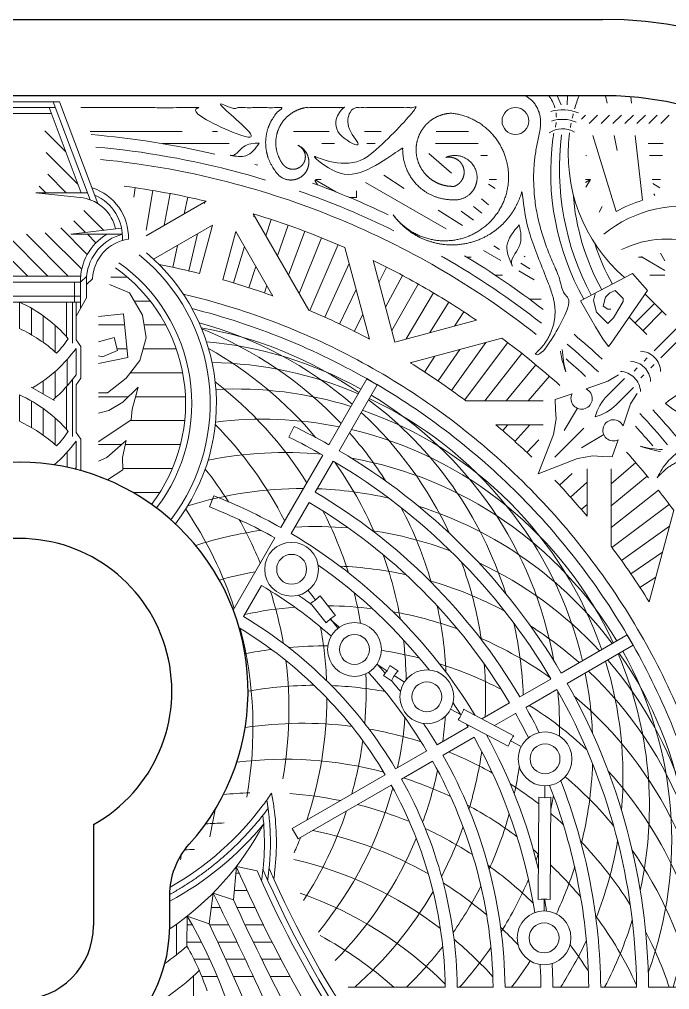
# Model space of a CAD drawing. Header units: inches. Extents: x -6.2 to 19.1, y -0.3 to 14.3.
# Drawn here: x 5.539 to 6.605, y 12.55 to 14.14 of the extents above; entities that cross this region are included whole.
import ezdxf

# ---------------------------------------------------------------- set-up
doc = ezdxf.new("R2010")
doc.units = ezdxf.units.IN
doc.header["$MEASUREMENT"] = 0
doc.layers.add('NOPLOT', color=40, linetype='Continuous', lineweight=5)

# ---------------------------------------------------------------- blocks, each defined once
blk = doc.blocks.new('FacePlate')
at = {"color": 0}
for p, q in [((-0.9572, 0.1875), (0.9553, 0.1875)), ((0.1206, -1.1315), (0.1206, -1.297))]:
    blk.add_line(p, q, dxfattribs=at)
for centre, radius, start, end in [((0.9553, -0.5), 0.6875, 0, 90), ((-0.0009, -0.913), 0.25, 299.078, 240.922), ((-0.0009, -1.297), 0.1215, 180, 0)]:
    blk.add_arc(centre, radius, start, end, dxfattribs=at)
blk = doc.blocks.new('Linework')
at = {"color": 251, "true_color": 0x636466}
blk.add_lwpolyline([(1.5187, -1.2571), (1.5187, 0.413, 0.053283), (1.506, 0.5319, 0.380805), (1.3717, 0.6299, -0.472574), (1.1731, 0.8284, 0.380805), (1.0751, 0.9628, 0.053283), (0.9562, 0.9755), (-0.9563, 0.9755, 0.053283), (-1.0751, 0.9628, 0.380805), (-1.1731, 0.8284, -0.472574), (-1.3717, 0.6299, 0.380805), (-1.506, 0.5319, 0.000092), (-1.5061, 0.5317, 0.344819), (-1.4389, 0.393, -0.330908), (-1.3394, 0.2004, 0.266384), (-1.2958, 0.0839, -0.223287), (-1.2053, -0.1086), (-1.2053, -0.8012)], format="xyb", dxfattribs=at)
blk.add_lwpolyline([(-0.2786, -0.251, -0.185395), (-0.2465, -0.3346), (-0.2465, -0.384, 1), (0.2465, -0.384), (0.2465, -0.3346, -0.185395), (0.2786, -0.251, 2.246691)], format="xyb", close=True, dxfattribs=at)
at = {"layer": 'NOPLOT', "color": 251, "true_color": 0x636466}
for p, q in [((0.8821, 0.9755), (0.8883, 0.9604)), ((0.8987, 0.9755), (0.8983, 0.9604)), ((0.964, 0.9633), (0.9614, 0.9755)), ((0, 0.9657), (-0.0659, 0.9657)), ((0, 0.9559), (-0.0592, 0.9559)), ((0, 0.9657), (0.0659, 0.9657)), ((0, 0.9559), (0.0592, 0.9559)), ((0.0487, 0.9559), (0.1011, 0.8165)), ((0.0555, 0.9657), (0.116, 0.805)), ((0.0659, 0.9657), (0.1288, 0.7987)), ((0, 0.9461), (-0.0524, 0.9461)), ((0, 0.9461), (0.0524, 0.9461)), ((0.9285, 0.9437), (0.9216, 0.9368)), ((0.9481, 0.9437), (0.9342, 0.9298)), ((0.9677, 0.9437), (0.9538, 0.9298)), ((0.9873, 0.9437), (0.9734, 0.9298)), ((1.0069, 0.9437), (0.993, 0.9298)), ((1.0265, 0.9437), (1.0127, 0.9298)), ((1.0461, 0.9437), (1.0323, 0.9298)), ((1.0657, 0.9437), (1.0519, 0.9298)), ((0.1158, 0.9167), (0.2668, 0.9167)), ((0.3168, 0.9167), (0.3248, 0.9167)), ((0.5079, 0.9167), (0.4497, 0.9167)), ((0.5935, 0.9167), (0.5661, 0.9167)), ((0.6834, 0.9167), (0.7365, 0.9167)), ((0.9802, 0.8857), (0.9751, 0.9102)), ((0.2344, 0.8971), (0.3441, 0.8971)), ((0.5168, 0.8971), (0.4958, 0.8971)), ((0.5834, 0.8971), (0.5697, 0.8971)), ((0.6826, 0.8971), (0.7522, 0.8971)), ((1.0311, 0.8971), (1.0559, 0.8971)), ((0.7565, 0.8775), (0.7678, 0.8775)), ((0.9291, 0.8775), (0.93, 0.8775)), ((1.0333, 0.8775), (1.0544, 0.8775)), ((0.5974, 0.8454), (0.6312, 0.8237)), ((0.4887, 0.8294), (0.4845, 0.8366)), ((0.5191, 0.8178), (0.4852, 0.8374)), ((0.486, 0.8383), (0.4951, 0.8383)), ((0.7804, 0.8237), (0.7691, 0.8303)), ((0.7824, 0.8383), (0.7701, 0.8383)), ((0.9281, 0.8335), (0.9363, 0.8383)), ((0.9363, 0.8383), (0.9282, 0.8383)), ((0.9291, 0.8258), (0.9363, 0.8383)), ((1.0515, 0.8383), (1.0377, 0.8383)), ((1.0504, 0.8247), (1.0385, 0.8316)), ((0.1043, 0.808), (0.0267, 0.8165)), ((0.0267, 0.8165), (0.1116, 0.8165)), ((0.1896, 0.8247), (0.1874, 0.8093)), ((0.2186, 0.8202), (0.2077, 0.7551)), ((0.2474, 0.8151), (0.2375, 0.7628)), ((0.553, 0.8194), (0.553, 0.8089)), ((1.0404, 0.8148), (1.0421, 0.8119)), ((0.3064, 0.8026), (0.208, 0.7458)), ((0.2761, 0.8094), (0.2702, 0.7817)), ((0.3047, 0.803), (0.3037, 0.7991)), ((0.541, 0.8089), (0.553, 0.8089)), ((0.3833, 0.782), (0.4744, 0.6243)), ((0.385, 0.7815), (0.3839, 0.7776)), ((0.6866, 0.7882), (0.7265, 0.7626)), ((0.7244, 0.7861), (0.7446, 0.7718)), ((0.7444, 0.7941), (0.7584, 0.7832)), ((0.9558, 0.7937), (0.9507, 0.7848)), ((0.3168, 0.7633), (0.2201, 0.7075)), ((0.2956, 0.6842), (0.3168, 0.7633)), ((0.413, 0.7727), (0.4042, 0.7458)), ((0.4407, 0.7633), (0.4231, 0.7131)), ((0.1675, 0.7583), (0.0844, 0.7485)), ((0.0844, 0.7485), (0.1688, 0.7485)), ((0.292, 0.749), (0.2778, 0.6885)), ((0.3335, 0.674), (0.3547, 0.7532)), ((0.3547, 0.7532), (0.4158, 0.6473)), ((0.4682, 0.7533), (0.4413, 0.6816)), ((0.4955, 0.7428), (0.4588, 0.6512)), ((0.5226, 0.7316), (0.4764, 0.6234)), ((0.2593, 0.7301), (0.2517, 0.6943)), ((0.369, 0.7283), (0.351, 0.6689)), ((0.574, 0.5766), (0.5337, 0.7268)), ((0.7778, 0.7297), (0.7872, 0.7237)), ((1.0586, 0.7049), (1.0512, 0.7177)), ((0.5407, 0.7007), (0.5009, 0.6126)), ((0.6158, 0.5719), (0.58, 0.7055)), ((0.741, 0.7109), (0.7339, 0.7109)), ((0.8224, 0.7011), (0.8372, 0.6916)), ((0.8279, 0.7127), (0.8292, 0.7117)), ((1.0154, 0.7109), (1.0212, 0.7109)), ((1.0212, 0.7109), (1.0203, 0.7123)), ((1.0212, 0.7109), (1.0586, 0.6893)), ((0.3879, 0.6957), (0.3765, 0.6609)), ((0.6022, 0.6945), (0.5896, 0.6697)), ((-0.1005, 0.68), (0, 0.68)), ((0, 0.6702), (-0.1005, 0.6702)), ((0.1005, 0.68), (0, 0.68)), ((0, 0.6702), (0.1004, 0.6702)), ((0.0906, 0.6702), (0.0906, 0.6374)), ((0.1004, 0.6702), (0.1103, 0.68)), ((0.1004, 0.6702), (0.1004, 0.6374)), ((0.1102, 0.68), (0.1102, 0.6446)), ((0.1198, 0.6757), (0.1102, 0.6661)), ((0.6281, 0.681), (0.6005, 0.6292)), ((0.792, 0.6815), (0.7802, 0.6815)), ((1.0341, 0.6815), (1.0586, 0.6815)), ((0.1477, 0.6662), (0.1806, 0.6523)), ((0.1806, 0.6523), (0.2017, 0.6157)), ((0.406, 0.6643), (0.4018, 0.6523)), ((0.5522, 0.6579), (0.5251, 0.6014)), ((0.6538, 0.6669), (0.6108, 0.5906)), ((0.6791, 0.6523), (0.6345, 0.5769)), ((-0.1005, 0.6472), (0, 0.6472)), ((-0.1005, 0.6374), (0, 0.6374)), ((0.1004, 0.6472), (0, 0.6472)), ((0.1004, 0.6374), (0, 0.6374)), ((0.077, 0.581), (0.077, 0.6374)), ((0.0868, 0.6374), (0.0868, 0.5698)), ((0.0929, 0.6145), (0.1102, 0.6446)), ((0.4144, 0.6478), (0.4148, 0.649)), ((0.7042, 0.6371), (0.6731, 0.5873)), ((0.8363, 0.6422), (0.8557, 0.6422)), ((1.0261, 0.6506), (1.0608, 0.6159)), ((0.7288, 0.6214), (0.7137, 0.5981)), ((1.0096, 0.6034), (1.0414, 0.6353)), ((1.0225, 0.5905), (1.0543, 0.6224)), ((0.1706, 0.6179), (0.1299, 0.6137)), ((0.1779, 0.5468), (0.1706, 0.6179)), ((0.2017, 0.6157), (0.2076, 0.5789)), ((0.5631, 0.6173), (0.5489, 0.5893)), ((0.6158, 0.5719), (0.7494, 0.6077)), ((1.0001, 0.6129), (1.029, 0.584)), ((0.1299, 0.5722), (0.1555, 0.5791)), ((0.1555, 0.5791), (0.1611, 0.5583)), ((0.1555, 0.5791), (0.1555, 0.5791)), ((0.1555, 0.5791), (0.1555, 0.5791)), ((0.1555, 0.5791), (0.1555, 0.5791)), ((0.2076, 0.5789), (0.1976, 0.5415)), ((0.5734, 0.5786), (0.5727, 0.5773)), ((0.6408, 0.538), (0.791, 0.5782)), ((0.0929, 0.5181), (0.0929, 0.5615)), ((0.1611, 0.5583), (0.136, 0.5478)), ((0.1611, 0.5583), (0.1611, 0.5583)), ((0.7222, 0.5598), (0.6867, 0.5081)), ((0.7649, 0.5713), (0.7086, 0.4927)), ((0.8007, 0.571), (0.7301, 0.4769)), ((0.136, 0.5478), (0.1299, 0.5494)), ((0.1299, 0.5366), (0.1779, 0.5468)), ((0.1976, 0.5415), (0.175, 0.5129)), ((0.6815, 0.5489), (0.6644, 0.5226)), ((0.824, 0.5531), (0.763, 0.4756)), ((1.0297, 0.546), (1.0245, 0.5408)), ((0.6428, 0.5385), (0.642, 0.5372)), ((0.8468, 0.5348), (0.7981, 0.4756)), ((1.0131, 0.5294), (1.0079, 0.5242)), ((1.0407, 0.5349), (1.0355, 0.5297)), ((0.0868, 0.5101), (0.0868, 0.4172)), ((0.175, 0.5129), (0.1447, 0.4885)), ((0.5698, 0.5118), (0.5074, 0.4037)), ((0.5868, 0.502), (0.5698, 0.5118)), ((0.8692, 0.5159), (0.8345, 0.4756)), ((1.0242, 0.5184), (1.019, 0.5132)), ((0.0573, 0.4763), (0.0195, 0.498)), ((0.077, 0.4291), (0.077, 0.4986)), ((0.1698, 0.4732), (0.1948, 0.4982)), ((0.1948, 0.4982), (0.1893, 0.4779)), ((0.5868, 0.502), (0.5243, 0.3939)), ((0.1447, 0.4885), (0.1299, 0.4885)), ((0.1893, 0.4779), (0.1847, 0.4621)), ((0.1467, 0.4599), (0.1698, 0.4732)), ((0.1847, 0.4621), (0.1832, 0.4444)), ((0.8591, 0.4756), (0.7319, 0.4756)), ((0.8932, 0.427), (0.915, 0.4634)), ((0.1299, 0.4553), (0.1467, 0.4599)), ((0.1832, 0.4444), (0.1303, 0.4087)), ((0.4504, 0.4335), (0.4418, 0.4159)), ((0.8588, 0.4364), (0.7812, 0.4364)), ((0.7823, 0.4354), (0.7831, 0.4364)), ((0.8007, 0.4364), (0.7925, 0.4268)), ((0.837, 0.4364), (0.8125, 0.4091)), ((0.8778, 0.3831), (0.9255, 0.4308)), ((0.9217, 0.3984), (0.9582, 0.4202)), ((0.0929, 0.3662), (0.0929, 0.4096)), ((0.1303, 0.4087), (0.1299, 0.4086)), ((0.1436, 0.383), (0.1751, 0.4106)), ((0.1751, 0.4106), (0.1691, 0.3825)), ((0.8516, 0.4117), (0.8322, 0.3911)), ((0.1299, 0.3767), (0.1436, 0.383)), ((0.1691, 0.3825), (0.1694, 0.3627)), ((0.4976, 0.3867), (0.4289, 0.2678)), ((0.5145, 0.3769), (0.4851, 0.3259)), ((1.0107, 0.3744), (0.9703, 0.3397)), ((0.1694, 0.3627), (0.1442, 0.3462)), ((0.9065, 0.3568), (0.8858, 0.3374)), ((0.9311, 0.364), (0.9311, 0.2864)), ((0.9703, 0.3643), (0.9703, 0.2372)), ((1.0295, 0.352), (0.9703, 0.3033)), ((0.9311, 0.3423), (0.9039, 0.3178)), ((0.3119, 0.3017), (0.3191, 0.3199)), ((1.0479, 0.3292), (0.9703, 0.2682)), ((0.4753, 0.309), (0.4459, 0.258)), ((0.9311, 0.306), (0.9215, 0.2977)), ((1.0657, 0.306), (0.9717, 0.2354)), ((0.9301, 0.2876), (0.9311, 0.2884)), ((1.0327, 0.1461), (1.073, 0.2962)), ((1.066, 0.2702), (0.9875, 0.2138)), ((0.4191, 0.2509), (0.3508, 0.1325)), ((1.0545, 0.2274), (1.0028, 0.192)), ((1.0436, 0.1868), (1.0174, 0.1696)), ((0.3969, 0.1731), (0.3675, 0.1222)), ((0.4858, 0.1495), (0.4737, 0.1649)), ((0.5029, 0.1117), (0.4776, 0.1441)), ((0.5184, 0.1238), (0.493, 0.1562)), ((1.0333, 0.1481), (1.032, 0.1473)), ((0.5223, 0.103), (0.5102, 0.1184)), ((0.8886, 0.0296), (0.9967, 0.092)), ((0.9967, 0.092), (1.0065, 0.0751)), ((0.8984, 0.0126), (1.0065, 0.0751)), ((0.6028, 0.0334), (0.5864, 0.0441)), ((0.6148, 0.0256), (0.6313, 0.0149)), ((0.8207, -0.0096), (0.8716, 0.0198)), ((0.8305, -0.0266), (0.8814, 0.0028)), ((0.7072, -0.0298), (0.7246, -0.0389)), ((0.7584, -0.0456), (0.8037, -0.0194)), ((0.779, -0.0563), (0.8135, -0.0364)), ((0.6849, -0.088), (0.7358, -0.0586)), ((0.6947, -0.105), (0.7456, -0.0756)), ((0.8056, -0.0814), (0.8229, -0.0905)), ((0.6169, -0.1272), (0.6679, -0.0978)), ((0.6267, -0.1442), (0.6777, -0.1148)), ((0.4471, -0.2253), (0.6, -0.137)), ((0.4569, -0.2422), (0.6098, -0.154)), ((0.8617, -0.1551), (0.8616, -0.1747)), ((0.4569, -0.2422), (0.4471, -0.2253)), ((0.3512, -0.3422), (0.3558, -0.2873)), ((0.3558, -0.2873), (0.3898, -0.2943)), ((0.311, -0.3814), (0.3175, -0.3308)), ((0.3175, -0.3308), (0.3512, -0.3422)), ((0.8607, -0.3406), (0.8606, -0.3602)), ((0.2748, -0.4178), (0.2751, -0.3686)), ((0.2751, -0.3686), (0.311, -0.3814)), ((0.6984, -0.4849), (0.5391, -0.4849)), ((0.7769, -0.4849), (0.718, -0.4849)), ((0.8553, -0.4849), (0.7965, -0.4849)), ((0.9337, -0.4849), (0.8749, -0.4849)), ((1.0121, -0.4849), (0.9533, -0.4849)), ((1.1566, -0.4849), (1.0317, -0.4849))]:
    blk.add_line(p, q, dxfattribs=at)
at = {"layer": 'NOPLOT', "color": 251, "linetype": 'Continuous', "true_color": 0x636466}
for p, q in [((0.0418, 0.918), (0.0757, 0.884)), ((0.044, 0.8825), (0.0958, 0.8307)), ((0.0465, 0.8467), (0.0767, 0.8165)), ((0.0326, 0.8274), (0.0434, 0.8165)), ((0.1059, 0.7873), (0.1384, 0.7548)), ((0.0894, 0.7705), (0.1086, 0.7513)), ((-0.0549, 0.7485), (0.0136, 0.68)), ((-0.0216, 0.7485), (0.0468, 0.68)), ((0.0117, 0.7485), (0.0801, 0.68)), ((0.0423, 0.7511), (0.1022, 0.6913)), ((0.0677, 0.759), (0.1113, 0.7154)), ((0.1115, 0.7485), (0.1255, 0.7344)), ((0.177, 0.6784), (0.1501, 0.6784)), ((0, 0.594), (0, 0.6374)), ((0.2145, 0.6391), (0.1882, 0.6391)), ((0.0196, 0.5839), (0.0196, 0.6273)), ((0.0392, 0.5713), (0.0392, 0.6147)), ((0.0588, 0.5556), (0.0588, 0.599)), ((0.1725, 0.5999), (0.1299, 0.5999)), ((0.2401, 0.5999), (0.2042, 0.5999)), ((0.1765, 0.5607), (0.1611, 0.5607)), ((0.2574, 0.5607), (0.2027, 0.5607)), ((0.0784, 0.5002), (0.0784, 0.5435)), ((0.0588, 0.4806), (0.0588, 0.5239)), ((0.2678, 0.5215), (0.1818, 0.5215)), ((0.0392, 0.4867), (0.0392, 0.5083)), ((0, 0.4421), (0, 0.4855)), ((0.1789, 0.4823), (0.1299, 0.4823)), ((0.2723, 0.4823), (0.1905, 0.4823)), ((0.0196, 0.432), (0.0196, 0.4754)), ((0.0392, 0.4194), (0.0392, 0.4628)), ((0.0588, 0.4037), (0.0588, 0.4471)), ((0.2711, 0.4431), (0.1813, 0.4431)), ((0.1675, 0.4039), (0.1299, 0.4039)), ((0.2641, 0.4039), (0.1737, 0.4039)), ((0.0784, 0.3667), (0.0784, 0.3917)), ((0.0588, 0.3704), (0.0588, 0.3721)), ((0.2509, 0.3647), (0.1694, 0.3647)), ((0.2303, 0.3255), (0.1862, 0.3255)), ((0.3549, -0.2981), (0.3605, -0.2981)), ((0.3525, -0.3264), (0.3733, -0.3264)), ((0.3144, -0.3546), (0.3294, -0.3546)), ((0.3568, -0.3546), (0.3865, -0.3546)), ((0.2575, -0.4321), (0.2575, -0.3819)), ((0.275, -0.3828), (0.2833, -0.3828)), ((0.3118, -0.3828), (0.3432, -0.3828)), ((0.3701, -0.3828), (0.4001, -0.3828)), ((0.2748, -0.4111), (0.2984, -0.4111)), ((0.3253, -0.4111), (0.3568, -0.4111)), ((0.3836, -0.4111), (0.4143, -0.4111)), ((0.2864, -0.4393), (0.3121, -0.4393)), ((0.3383, -0.4393), (0.3703, -0.4393)), ((0.3974, -0.4393), (0.4289, -0.4393)), ((0.2857, -0.5164), (0.2857, -0.4665)), ((0.2991, -0.4675), (0.3245, -0.4675)), ((0.351, -0.4675), (0.3835, -0.4675)), ((0.4114, -0.4675), (0.4441, -0.4675))]:
    blk.add_line(p, q, dxfattribs=at)
at = {"layer": 'NOPLOT', "color": 251, "true_color": 0x636466}
for points in [[(0.8781, 0.9557, 0.088366), (0.8684, 0.9755, 0.088366)], [(0.8764, 0.914, 0.017649), (0.875, 0.9054, 0.16287), (0.9256, 0.6423)], [(1.0099, 0.9102), (1.0218, 0.8042, 0.052881), (0.9787, 0.7859), (0.9404, 0.9102)], [(0.8871, 0.5567, 0.042733), (0.896, 0.5233, -0.053474), (0.8903, 0.5597)], [(1.0516, 0.5238, 0.1872), (1.0415, 0.5468, 0.1872), (1.0186, 0.5569)], [(1.0351, 0.5073, 0.1872), (1.025, 0.5302, 0.1872), (1.002, 0.5404)], [(1.0129, 0.4875), (1.0023, 0.4705), (0.9899, 0.4346, 2.44793), (0.9819, 0.4116), (0.9723, 0.3839), (0.9555, 0.3845), (0.9406, 0.3854), (0.9152, 0.3813), (0.8507, 0.3559), (0.8761, 0.4204), (0.8801, 0.4459), (0.8792, 0.4607), (0.8786, 0.4775), (0.9063, 0.4871, 2.44793), (0.9294, 0.4951), (0.9652, 0.5076), (0.9823, 0.5182)], [(0.9922, 0.5124), (0.9637, 0.484, 0.119461), (0.9444, 0.4496, 0.119461), (0.9787, 0.469), (1.0072, 0.4974)], [(1.0186, 0.4907, 0.1872), (1.0084, 0.5137, 0.1872), (0.9855, 0.5238)], [(1.0515, 0.3924, -0.042733), (1.0181, 0.4013, 0.053474), (1.0545, 0.3956)]]:
    blk.add_lwpolyline(points, format="xyb", dxfattribs=at)
for points in [[(1.0028, 0.9736), (1.0039, 0.9633)], [(0.6712, 0.881), (0.7087, 0.8488)], [(0.6996, 0.7574), (0.5678, 0.8335)], [(0.7579, 0.8065), (0.7692, 0.7967)], [(0.7895, 0.7055), (0.7613, 0.7218)], [(1.1992, 0.7155), (1.041, 0.5573)], [(1.052, 0.5463), (1.2081, 0.7023)], [(0.8443, 0.6739), (0.8192, 0.6883)], [(0.1103, 0.68), (0.1004, 0.6702), (0.1004, 0.6276)], [(0.9444, 0.6511), (0.9413, 0.6397), (0.9463, 0.6211), (0.9651, 0.6024), (0.9744, 0.6117), (0.9899, 0.6385), (0.9899, 0.6431), (0.9768, 0.6562), (0.9685, 0.6527), (0.9613, 0.6454), (0.9573, 0.6305), (0.9652, 0.6259), (0.9698, 0.6259)], [(0.0929, 0.6374), (0.0929, 0.5754), (0.1009, 0.5648), (0.1009, 0.5125), (0.0929, 0.5019), (0.0929, 0.4235), (0.1009, 0.4129), (0.1009, 0.3612)], [(0.6076, 0.042), (0.6208, 0.0334)], [(0.5969, 0.0256), (0.6101, 0.017)], [(0.7285, -0.0298), (0.8108, -0.073)], [(0.7194, -0.0472), (0.8017, -0.0904)], [(0.8518, -0.1739), (0.8509, -0.3413)], [(0.8714, -0.174), (0.8705, -0.3414)]]:
    blk.add_lwpolyline(points, dxfattribs=at)
for points in [[(0.9706, 0.57), (1.0301, 0.6563), (1.0056, 0.6842), (0.9201, 0.6394), (0.9448, 0.5967), (0.9565, 0.5769), (0.9658, 0.5648)], [(1.0647, 0.4758), (1.1511, 0.5353), (1.1789, 0.5108), (1.1342, 0.4254), (1.0914, 0.4501), (1.0716, 0.4618), (1.0596, 0.4711)]]:
    blk.add_lwpolyline(points, close=True, dxfattribs=at)
for centre, radius in [((0.8135, 0.934), 0.022), ((0.4464, 0.1996), 0.0441), ((0.4464, 0.1996), 0.0245), ((0.5495, 0.0683), 0.0441), ((0.5495, 0.0683), 0.0245), ((0.6682, -0.0093), 0.0441), ((0.6682, -0.0093), 0.0245), ((0.862, -0.111), 0.0441), ((0.862, -0.111), 0.0245), ((0.8604, -0.4043), 0.0441), ((0.8604, -0.4043), 0.0245)]:
    blk.add_circle(centre, radius, dxfattribs=at)
for centre, radius, start, end in [((1.1674, 0.8797), 0.2674, 159.0067, 163.8798), ((0.8904, 0.882), 0.0704, 68.0432, 105.5998), ((0.8176, 0.9384), 0.063, 1.7115, 8.1728), ((1.1674, 0.8797), 0.2674, 165.7062, 167.2228), ((0.8904, 0.882), 0.0548, 65.5671, 109.0799), ((0.8176, 0.9384), 0.063, 346.728, 353.7431), ((1.1674, 0.8797), 0.2674, 169.0545, 170.581), ((0, -0.4947), 1.4114, 76.8733, 85.2183), ((0.8904, 0.882), 0.0392, 59.5224, 123.8796), ((1.3282, 0.8569), 0.4426, 172.9043, 208.0789), ((1.1674, 0.8797), 0.2674, 172.4367, 229.1611), ((0, -0.4947), 1.3918, 75, 84.8344), ((0, -0.4947), 1.3722, 75, 84.4382), ((0, -0.4947), 1.4114, 73.9219, 74.1149), ((0, -0.4947), 1.3918, 73.1377, 75), ((0, -0.4947), 1.333, 76.711, 82.5925), ((0, -0.4947), 1.3722, 60, 75), ((0, -0.4947), 1.4114, 64.6273, 70.0878), ((0.0936, 0.7433), 0.0852, 358.1345, 72.6174), ((0.0936, 0.7433), 0.0754, 356.2265, 66.5367), ((0, -0.4947), 1.3918, 63.8122, 70.7552), ((1.2899, 0.8434), 0.3829, 184.3055, 209.0152), ((0.0936, 0.7433), 0.0656, 12.1638, 80.5572), ((0, -0.4947), 1.333, 66.3972, 73.289), ((1.0865, 0.5918), 0.2025, 75.7921, 129.2773), ((0.1886, 0.6723), 0.0885, 120.6077, 181.3822), ((0.1886, 0.6723), 0.0787, 104.564, 174.374), ((0.1886, 0.6723), 0.0689, 98.2225, 177.2064), ((1.2899, 0.8434), 0.3633, 197.6506, 209.089), ((1.0628, 0.568), 0.1727, 70.3474, 115.8231), ((0, 0.4711), 0.323, 322.4102, 49.8468), ((0, 0.4711), 0.2826, 322.7474, 54.761), ((0, 0.4711), 0.3129, 322.5613, 51.144), ((0, -0.4947), 1.333, 60, 64.2069), ((0, -0.4947), 1.3918, 60, 60.1759), ((0, -0.4947), 1.3918, 52.0451, 60), ((0, -0.4947), 1.4114, 52.5261, 58.8582), ((0, 0.4711), 0.2725, 322.7043, 54.7118), ((0, -0.4947), 1.2154, 75.9242, 79.1403), ((0, -0.4947), 1.3722, 51.8482, 60), ((0, -0.4947), 1.2154, 69.9961, 74.0758), ((0, -0.4947), 1.333, 55.7931, 60), ((-0.0992, 0.4213), 0.2378, 41.0299, 65.3379), ((0, -0.4947), 1.1762, 75, 76.795), ((0, -0.4947), 1.1762, 60, 75), ((0, -0.4947), 1.1566, 60, 75.8342), ((0, -0.4947), 1.2154, 61.8197, 67.0275), ((-0.0992, 0.3779), 0.2378, 47.6212, 65.3379), ((0.1301, -0.0093), 0.6344, 49.0709, 74.965), ((0.1923, -0.0304), 0.6344, 54.9539, 80.3896), ((0.0656, 0.0035), 0.6344, 43.2783, 68.423), ((-0.0992, 0.7016), 0.2182, 317.2726, 325.3002), ((0.2513, -0.0595), 0.6344, 60.8853, 84.9932), ((0, -0.4947), 1.333, 48.3255, 53.6028), ((0, -0.4947), 1.4114, 47.387, 49.8792), ((-0.0992, 0.7016), 0.2378, 300.5396, 323.8857), ((0, 0.0078), 0.6344, 39.9518, 60.7327), ((0, -0.4947), 1.3918, 46.9816, 49.8013), ((0, -0.4947), 1.3722, 47.4149, 49.2099), ((0.306, -0.096), 0.6344, 66.8261, 89.1005), ((0, -0.4947), 1.2154, 52.9725, 58.1803), ((-0.0992, 0.6582), 0.2378, 310.5165, 323.8857), ((0, -0.4947), 1.1762, 45, 60), ((-0.0656, 0.0035), 0.6344, 32.1713, 52.4496), ((0.3554, -0.1394), 0.6344, 72.7381, 93.0021), ((0, -0.4947), 1.1566, 45, 60), ((-0.0992, 0.2694), 0.2378, 41.0299, 65.3379), ((0.1923, -0.0304), 0.6344, 17.4518, 53.1738), ((0.306, -0.096), 0.6344, 13.2783, 65.0461), ((0.2513, -0.0595), 0.6344, 9.9518, 59.1147), ((0.3987, -0.1888), 0.6344, 78.5797, 96.9863), ((0.1301, -0.0093), 0.6344, 24.9518, 47.2619), ((0.3554, -0.1394), 0.6344, 19.0709, 70.9291), ((0, -0.4947), 1.3918, 40.1987, 43.0184), ((0, -0.4947), 1.4114, 40.1208, 42.613), ((-0.0992, 0.226), 0.2378, 47.6212, 65.3379), ((-0.1301, -0.0093), 0.6344, 26.993, 44.6627), ((0, -0.4947), 1.0318, 60.5443, 64.1188), ((0, -0.4947), 1.2154, 46.2554, 50.0039), ((0, -0.4947), 1.3722, 40.7901, 42.5851), ((-0.0992, 0.5497), 0.2182, 317.2726, 325.3002), ((0, -0.4947), 1.0122, 60.5548, 64.1188), ((0.0656, 0.0035), 0.6344, 32.4518, 41.4203), ((0.3987, -0.1888), 0.6344, 24.9539, 76.7217), ((-0.0992, 0.5497), 0.2378, 311.1251, 323.8857), ((0.4353, -0.2434), 0.6344, 84.598, 101.4452), ((0, -0.4947), 1.0318, 30.5443, 59.4557), ((0, -0.4947), 1.333, 39.2993, 41.6745), ((-0.0992, 0.5063), 0.2378, 323.1601, 323.8857), ((0, -0.4947), 1.0122, 30.5549, 59.4451), ((0, 0.0078), 0.6344, 23.4558, 35.402), ((0.4353, -0.2434), 0.6344, 30.8853, 80.0482), ((-0.1923, -0.0304), 0.6344, 32.4754, 38.4263), ((0, -0.4947), 1.1762, 30, 45), ((0, -0.4947), 1.2154, 39.9961, 43.7446), ((0.4643, -0.3024), 0.6344, 89.8499, 107.2672), ((0, -0.4947), 0.8749, 60.6419, 68.6118), ((0, -0.4947), 0.9534, 30.5891, 59.4109), ((0.4643, -0.3024), 0.6344, 77.098, 87.8287), ((0, -0.4947), 1.1566, 30, 45), ((0, -0.4947), 1.333, 36.3972, 38.1787), ((0, -0.4947), 0.9337, 30.6014, 59.3985), ((0.4643, -0.3024), 0.6344, 36.8261, 72.5482), ((-0.2513, -0.0595), 0.6344, 17.8834, 34.3083), ((0, -0.4947), 0.8553, 60.6566, 68.6118), ((-0.0656, 0.0035), 0.6344, 17.4754, 27.3787), ((0.0656, 0.0035), 0.6344, 15.9558, 27.902), ((-0.1923, -0.0304), 0.6344, 22.1883, 29.3941), ((0.4855, -0.3647), 0.6344, 98.1059, 108.0142), ((0, -0.4947), 0.8749, 31.3361, 59.3581), ((0.4855, -0.3647), 0.6344, 85.1213, 93.007), ((0.4855, -0.3647), 0.6344, 69.598, 81.5442), ((0, 0.0078), 0.6344, 9.9754, 19.8787), ((0, -0.4947), 1.2154, 31.8197, 37.0275), ((0.1301, -0.0093), 0.6344, 8.4558, 20.402), ((0.4855, -0.3647), 0.6344, 42.7381, 65.0482), ((0.4983, -0.4291), 0.6344, 100.0884, 105.5795), ((0, -0.4947), 0.8553, 38.2414, 55.0465), ((0.4983, -0.4291), 0.6344, 77.6213, 87.5246), ((0.4983, -0.4291), 0.6344, 62.098, 74.0442), ((0, -0.4947), 0.7769, 48.8468, 59.2771), ((-0.1923, -0.0304), 0.6344, 9.8758, 17.8725), ((-0.0656, 0.0035), 0.6344, 9.7701, 14.3941), ((0, -0.4947), 0.7965, 52.9309, 54.9131), ((0.4464, 0.1996), 0.0637, 299.2683, 316.9677), ((0.5026, -0.4947), 0.6344, 94.6275, 102.1166), ((0.5026, -0.4947), 0.6344, 94.6275, 102.1166), ((0.5026, -0.4947), 0.6344, 83.1059, 89.6954), ((0.5026, -0.4947), 0.6344, 70.1213, 80.0246), ((0.0656, 0.0035), 0.6344, 2.4754, 12.3787), ((0, -0.4947), 0.7181, 30.7821, 59.2179), ((0.5495, 0.0683), 0.0637, 119.2683, 136.9677), ((0, -0.4947), 0.7965, 48.8078, 50.2524), ((0, -0.4947), 0.6985, 30.804, 58.938), ((-0.2513, -0.0595), 0.6344, 349.6431, 14.805), ((-0.1301, -0.0093), 0.6344, 2.3758, 10.3725), ((0.1923, -0.0304), 0.6344, 2.1713, 12.902), ((0.4983, -0.4291), 0.6344, 48.5797, 57.5482), ((0, 0.0078), 0.6344, 1.0035, 6.8941), ((0.5026, -0.4947), 0.6344, 54.598, 66.5442), ((0, -0.4947), 1.1566, 15, 30), ((0, -0.4947), 1.1762, 15, 30), ((0.4983, -0.5603), 0.6344, 97.695, 101.6653), ((0.4983, -0.5603), 0.6344, 89.3234, 95.1242), ((0.4983, -0.5603), 0.6344, 75.6059, 81.3593), ((0.4353, -0.2434), 0.6344, 339.9518, 29.1147), ((-0.1923, -0.0304), 0.6344, 349.6902, 7.305), ((0.3554, -0.1394), 0.6344, 354.9518, 17.2619), ((0.4855, -0.3647), 0.6344, 349.0709, 40.9291), ((0.3987, -0.1888), 0.6344, 347.4518, 23.1739), ((0.4643, -0.3024), 0.6344, 343.2783, 35.0461), ((0, -0.4947), 0.7965, 41.137, 42.5816), ((0.5495, 0.0683), 0.0637, 317.9942, 335.6935), ((0.6682, -0.0093), 0.0637, 137.9942, 155.6935), ((0.4983, -0.5603), 0.6344, 62.6213, 72.5246), ((0.1301, -0.0093), 0.6344, 356.993, 4.8787), ((0.4983, -0.4291), 0.6344, 354.9539, 46.7217), ((-0.0656, 0.0035), 0.6344, 354.8758, 2.2413), ((0, -0.4947), 0.7769, 30.7229, 42.5425), ((0, -0.4947), 0.7965, 38.3226, 39.9934), ((0.306, -0.096), 0.6344, 2.4518, 11.4203), ((0.4855, -0.6248), 0.6344, 90.195, 100.0273), ((0.4855, -0.6248), 0.6344, 79.6275, 87.6242), ((0, -0.4947), 1.0122, 0.5549, 29.4451), ((0.2513, -0.0595), 0.6344, 358.7186, 5.402), ((0, -0.4947), 1.0318, 0.5443, 29.4557), ((-0.1301, -0.0093), 0.6344, 341.4282, 359.805), ((0.5026, -0.4947), 0.6344, 0.8853, 50.0482), ((0, -0.4947), 0.8553, 32.1464, 33.7586), ((0.6682, -0.0093), 0.0637, 323.4608, 341.1602), ((0, -0.4947), 0.9534, 26.5982, 29.4109), ((0.4983, -0.5603), 0.6344, 47.098, 57.8287), ((0, 0.0078), 0.6344, 347.8834, 355.3725), ((0.0656, 0.0035), 0.6344, 352.1883, 355.9363), ((0, -0.4947), 0.9337, 26.6254, 29.3986), ((0.4643, -0.6871), 0.6344, 82.695, 98.531), ((0.4643, -0.6871), 0.6344, 72.1275, 80.1242), ((0, -0.4947), 0.7965, 30.7051, 33.6774), ((0, -0.4947), 0.8553, 30.6566, 30.9742), ((0, -0.4947), 0.8553, 8.8647, 29.3434), ((0, -0.4947), 0.8749, 13.3776, 28.9255), ((0.862, -0.111), 0.0637, 143.4608, 161.1602), ((-0.0656, 0.0035), 0.6344, 344.2358, 352.305), ((0, -0.4947), 0.7965, 0.7051, 29.2949), ((0.4643, -0.6871), 0.6344, 60.6059, 67.8117), ((0.1301, -0.0093), 0.6344, 343.1486, 351.8941), ((0.4353, -0.746), 0.6344, 75.195, 97.1374), ((0, -0.4947), 0.7769, 0.7229, 29.2771), ((0.1923, -0.0304), 0.6344, 347.4754, 351.5262), ((0.306, -0.096), 0.6344, 345.9558, 357.902), ((0.4353, -0.746), 0.6344, 64.6275, 72.1166), ((0.0656, 0.0035), 0.6344, 339.8758, 347.8725), ((0.4855, -0.6248), 0.6344, 39.598, 49.7999), ((0.4983, -0.5603), 0.6344, 6.8262, 42.5482), ((0, 0.0078), 0.6344, 320.6132, 344.805), ((0, -0.4947), 0.6985, 0.804, 29.196), ((0, -0.4947), 0.7181, 0.7821, 29.2179), ((0.4643, -0.6871), 0.6344, 52.3576, 57.5246), ((0, -0.4947), 0.9337, 0.6015, 21.3746), ((0, -0.4947), 0.9534, 0.5891, 21.4018), ((0.3987, -0.8007), 0.6344, 91.8775, 95.8129), ((0.3987, -0.8007), 0.6344, 78.3636, 85.9379), ((0.862, -0.111), 0.0637, 260.8421, 278.5415), ((0.2513, -0.0595), 0.6344, 347.7865, 349.8787), ((0.3987, -0.8007), 0.6344, 67.695, 75.7642), ((0.4353, -0.746), 0.6344, 53.1059, 61.8514), ((-0.306, -0.096), 0.6344, 347.0037, 351.095), ((0, -0.248), 0.4018, 351.0413, 6.389), ((-0.0656, 0.0035), 0.6344, 326.9152, 341.6364), ((0.1923, -0.0304), 0.6344, 335.6486, 344.3941), ((0.4643, -0.6871), 0.6344, 47.6213, 50.0963), ((-0.0169, 0.0014), 0.4714, 303.9621, 332.3524), ((0.0033, 0.1083), 0.5138, 298.2566, 320.6649), ((0.3554, -0.8501), 0.6344, 91.7575, 94.5245), ((0.1301, -0.0093), 0.6344, 332.3758, 340.3725), ((0.3554, -0.8501), 0.6344, 60.195, 78.5718), ((0.3987, -0.8007), 0.6344, 57.1275, 65.1242), ((-0.1301, -0.0093), 0.6344, 336.2321, 338.6766), ((0.0656, 0.0035), 0.6344, 315.492, 337.305), ((0.4643, -0.6871), 0.6344, 32.098, 44.0442), ((0.3554, -0.1394), 0.6344, 338.4558, 350.402), ((-0.3554, -0.1394), 0.6344, 347.5367, 348.318), ((0.306, -0.8935), 0.6344, 91.6829, 93.1389), ((0.4353, -0.746), 0.6344, 49.0147, 50.0246), ((0.2513, -0.0595), 0.6344, 339.9754, 341.0597), ((0.4855, -0.6248), 0.6344, 12.7381, 35.0482), ((0.306, -0.8935), 0.6344, 52.695, 76.8768), ((0.3987, -0.8007), 0.6344, 45.6059, 54.3514), ((0.4353, -0.746), 0.6344, 40.1213, 46.6371), ((2.4464, 0.6253), 2.2812, 203.5804, 217.749), ((1.9457, 0.3774), 1.6947, 203.3507, 224.2572), ((1.9457, 0.3774), 1.6849, 203.4064, 225.4921), ((1.9457, 0.3774), 1.6751, 203.4945, 226.09), ((0.306, -0.096), 0.6344, 334.9081, 342.3787), ((0.3554, -0.8501), 0.6344, 49.6275, 57.6242), ((0.2513, -0.0595), 0.6344, 328.1486, 336.8941), ((-4.8827, -2.9255), 5.8116, 22.65164, 26.5172), ((0.2513, -0.93), 0.6344, 45.195, 70.7665), ((0.1301, -0.0093), 0.6344, 311.4282, 329.805), ((0.1923, -0.0304), 0.6344, 324.8758, 332.8725), ((4.3211, 1.4916), 4.3731, 204.7923, 210.1184), ((0.8604, -0.4043), 0.0637, 80.8421, 98.5415), ((0, -0.4947), 0.8749, 8.8325, 10.1467), ((-0.4316, -0.7829), 0.8192, 11.2282, 30.3791), ((-2.0463, -1.524), 2.6197, 19.819, 25.8647), ((0.4353, -0.746), 0.6344, 24.598, 36.5442), ((0.3987, -0.1888), 0.6344, 332.1713, 342.902), ((0.3554, -0.8501), 0.6344, 43.2026, 46.8514), ((0.4643, -0.6871), 0.6344, 18.5797, 27.5482), ((0.1923, -0.9591), 0.6344, 48.3636, 61.7088), ((0.306, -0.8935), 0.6344, 42.1275, 50.1242), ((0.3554, -0.1394), 0.6344, 326.993, 334.8787), ((0.0032, -0.1075), 0.4123, 304.8012, 311.1864), ((-0.0587, -0.6116), 0.3857, 18.2188, 30.1676), ((0.1923, -0.0304), 0.6344, 314.2358, 322.305), ((0.2513, -0.0595), 0.6344, 317.8834, 325.3725), ((0.3987, -0.8007), 0.6344, 32.6213, 37.3569), ((0.306, -0.096), 0.6344, 322.1883, 326.9391), ((0.0014, -0.1517), 0.4242, 298.187, 313.7973), ((0, -0.4947), 0.8553, 0.6566, 3.1353), ((0, -0.4947), 0.8749, 0.6419, 3.1675)]:
    blk.add_arc(centre, radius, start, end, dxfattribs=at)
for points, weights, knots in [([(0.8295, 0.9755), (0.8361, 0.9715), (0.845, 0.9645), (0.8601, 0.9375), (0.8357, 0.8578), (0.849, 0.7429), (0.8992, 0.6546), (0.8994, 0.5939), (0.8712, 0.5643), (0.8457, 0.552), (0.8486, 0.5551), (0.8515, 0.5581), (0.8544, 0.5612), (0.8765, 0.5846), (0.8839, 0.6158), (0.8748, 0.6466), (0.8632, 0.6856), (0.8407, 0.7267), (0.8276, 0.788), (0.8253, 0.8039), (0.8243, 0.8199), (0.8123, 0.7741), (0.7776, 0.7418), (0.7311, 0.7331), (0.6846, 0.7244), (0.6406, 0.742), (0.6129, 0.7804), (0.6425, 0.7402), (0.6905, 0.7267), (0.7367, 0.7454), (0.783, 0.7642), (0.808, 0.8074), (0.8012, 0.8568), (0.7945, 0.9062), (0.7588, 0.9411), (0.7093, 0.9468)], [1, 1, 1, 1, 1, 1, 1, 1, 1, 1, 1, 1, 1, 0.910698977885, 0.910698977885, 1, 1, 1, 1, 1, 1, 0.896349465218, 0.896349465218, 1, 0.896349465218, 0.896349465218, 1, 0.859814778049, 0.859814778049, 1, 0.859814778049, 0.859814778049, 1, 0.859814778049, 0.859814778049, 1], [30.83507, 30.83507, 30.83507, 30.83507, 30.839813, 30.862367, 30.90285, 31.029498, 31.128452, 31.143169, 31.201021, 31.201021, 31.201021, 32.201021, 32.201021, 32.201021, 33.248126, 33.248126, 33.248126, 33.353075, 33.353075, 33.388635, 33.388635, 33.388635, 34.518875, 34.518875, 34.518875, 35.649116, 35.649116, 35.649116, 36.969997, 36.969997, 36.969997, 38.290877, 38.290877, 38.290877, 39.611758, 39.611758, 39.611758, 39.611758]), ([(0.7093, 0.9468), (0.6872, 0.9464), (0.6683, 0.9348), (0.6578, 0.9154), (0.6472, 0.8959), (0.648, 0.8738), (0.6597, 0.855), (0.6715, 0.8363), (0.6911, 0.826), (0.7132, 0.827), (0.7259, 0.8317), (0.7321, 0.8439), (0.7284, 0.8569), (0.7246, 0.8702), (0.7127, 0.8773), (0.6992, 0.8743), (0.7137, 0.8808), (0.7292, 0.8778), (0.7402, 0.8665), (0.7513, 0.8551), (0.7538, 0.8395), (0.7469, 0.8253), (0.74, 0.8111), (0.7262, 0.8033), (0.7105, 0.8049), (0.6876, 0.8049), (0.6665, 0.814), (0.6508, 0.8307), (0.6351, 0.8475), (0.6273, 0.869), (0.6287, 0.8919), (0.6266, 0.89), (0.608, 0.8735), (0.5713, 0.8497), (0.5065, 0.8438), (0.4846, 0.8738), (0.4743, 0.8878), (0.4862, 0.879), (0.5082, 0.8626), (0.5505, 0.8624), (0.5978, 0.8951), (0.6268, 0.9277), (0.6476, 0.951), (0.649, 0.9527), (0.6505, 0.9543), (0.6519, 0.9559), (0.618, 0.9559), (0.5841, 0.9559), (0.5502, 0.9559), (0.5449, 0.9515), (0.5288, 0.9343), (0.5464, 0.9106), (0.5593, 0.8932), (0.5403, 0.9013), (0.5125, 0.9131), (0.5216, 0.9466), (0.5302, 0.954), (0.5333, 0.9559), (0.5119, 0.9559), (0.4905, 0.9559), (0.4691, 0.9559), (0.4484, 0.9524), (0.4321, 0.9391), (0.4245, 0.9196), (0.4168, 0.9001), (0.4197, 0.8794), (0.4325, 0.8627), (0.438, 0.8558), (0.4465, 0.8532), (0.4549, 0.856), (0.4634, 0.8588), (0.4687, 0.8659), (0.4689, 0.8748), (0.4692, 0.8837), (0.4643, 0.8911), (0.4561, 0.8944), (0.4686, 0.8894), (0.4757, 0.8779), (0.4746, 0.8645), (0.4735, 0.851), (0.4646, 0.8409), (0.4514, 0.838), (0.4382, 0.8352), (0.4259, 0.8408), (0.4194, 0.8525), (0.3934, 0.8863), (0.3981, 0.9286), (0.4308, 0.9559), (0.3981, 0.9559), (0.3654, 0.9559), (0.3326, 0.9559), (0.3425, 0.9544), (0.3644, 0.9428), (0.3856, 0.9153), (0.4, 0.9263), (0.4042, 0.9295), (0.3974, 0.9196), (0.3806, 0.8952), (0.3505, 0.9315), (0.3136, 0.9415), (0.2934, 0.9288), (0.2815, 0.9213), (0.2941, 0.9373), (0.3067, 0.9533), (0.3225, 0.9559), (0.2352, 0.9559), (0.1479, 0.9559), (0.101, 0.9559)], [1, 0.909313181824, 0.909313181824, 1, 0.909313181824, 0.909313181824, 1, 0.909313181824, 0.909313181824, 0.992017234516, 0.818537526138, 0.821198447966, 1, 0.818497328116, 0.818497328116, 1, 0.879434696193, 0.879434696193, 1, 0.879434696193, 0.879434696193, 1, 0.879434696193, 0.879434696193, 1, 0.945253353823, 0.945253353823, 1, 0.945253353823, 0.945253353823, 1, 1, 1, 1, 1, 1, 1, 1, 1, 1, 1, 1, 1, 1, 1, 1, 1, 1, 1, 1, 1, 1, 1, 1, 1, 1, 1, 1, 1, 1, 1, 0.913958504111, 0.913958504111, 1, 0.913958504111, 0.913958504111, 1, 0.879434696193, 0.879434696193, 1, 0.879434696193, 0.879434696193, 1, 0.879434696193, 0.879434696193, 1, 0.868949919426, 0.868949919426, 1, 0.868949919426, 0.868949919426, 1, 0.868949919426, 0.868949919426, 1, 0.814230653861, 0.814230653861, 1, 1, 1, 1, 1, 1, 1, 1, 1, 1, 1, 1, 1, 1, 1, 1, 1, 1, 1, 1, 1], [0, 0, 0, 0, 1.055391, 1.055391, 1.055391, 2.110782, 2.110782, 2.110782, 3.166173, 3.166173, 3.166173, 4.655212, 4.655212, 4.655212, 6.166745, 6.166745, 6.166745, 7.388475, 7.388475, 7.388475, 8.610206, 8.610206, 8.610206, 9.831936, 9.831936, 9.831936, 10.648119, 10.648119, 10.648119, 11.464301, 11.464301, 11.464301, 11.472364, 11.534871, 11.58736, 11.633568, 11.633568, 11.633568, 11.674443, 11.709342, 11.744307, 11.83267, 11.83267, 11.83267, 11.838806, 11.838806, 11.838806, 12.838806, 12.838806, 12.838806, 12.857095, 12.906702, 12.906702, 12.906702, 12.955387, 12.977698, 12.988435, 12.988435, 12.988435, 13.988435, 13.988435, 13.988435, 15.015813, 15.015813, 15.015813, 16.04319, 16.04319, 16.04319, 17.264921, 17.264921, 17.264921, 18.486651, 18.486651, 18.486651, 19.708382, 19.708382, 19.708382, 20.983924, 20.983924, 20.983924, 22.259466, 22.259466, 22.259466, 23.535008, 23.535008, 23.535008, 25.065113, 25.065113, 25.065113, 26.065113, 26.065113, 26.065113, 26.0947, 26.127417, 26.141154, 26.141154, 26.141154, 26.169665, 26.210979, 26.23711, 26.274549, 26.274549, 26.274549, 26.325057, 26.325057, 26.325057, 27.194139, 27.194139, 27.194139, 27.194139]), ([(1.4416, 0.2146), (1.4411, 0.1924), (1.4296, 0.1735), (1.4101, 0.163), (1.3906, 0.1525), (1.3685, 0.1532), (1.3498, 0.165), (1.331, 0.1767), (1.3207, 0.1963), (1.3217, 0.2185), (1.3265, 0.2312), (1.3386, 0.2373), (1.3516, 0.2336), (1.3649, 0.2298), (1.372, 0.218), (1.369, 0.2045), (1.3755, 0.2189), (1.3725, 0.2345), (1.3612, 0.2455), (1.3499, 0.2565), (1.3343, 0.2591), (1.32, 0.2522), (1.3058, 0.2453), (1.2981, 0.2315), (1.2997, 0.2158), (1.2997, 0.1928), (1.3088, 0.1718), (1.3255, 0.1561), (1.3422, 0.1404), (1.3638, 0.1326), (1.3867, 0.134), (1.3847, 0.1319), (1.3682, 0.1132), (1.3444, 0.0766), (1.3385, 0.0118), (1.3685, -0.0101), (1.3825, -0.0204), (1.3737, -0.0086), (1.3574, 0.0134), (1.3572, 0.0557), (1.3898, 0.103), (1.4224, 0.132), (1.4458, 0.1528), (1.4474, 0.1543), (1.449, 0.1557), (1.4506, 0.1572), (1.4506, 0.1232), (1.4506, 0.0893), (1.4506, 0.0554), (1.4462, 0.0501), (1.429, 0.034), (1.4053, 0.0517), (1.388, 0.0645), (1.3961, 0.0455), (1.4079, 0.0178), (1.4414, 0.0268), (1.4487, 0.0354), (1.4506, 0.0386), (1.4506, 0.0172), (1.4506, -0.0043), (1.4506, -0.0257), (1.4471, -0.0463), (1.4339, -0.0626), (1.4144, -0.0703), (1.3949, -0.0779), (1.3741, -0.075), (1.3575, -0.0623), (1.3505, -0.0568), (1.3479, -0.0482), (1.3507, -0.0398), (1.3535, -0.0314), (1.3606, -0.0261), (1.3695, -0.0258), (1.3784, -0.0255), (1.3858, -0.0304), (1.3891, -0.0387), (1.3841, -0.0261), (1.3727, -0.019), (1.3592, -0.0201), (1.3458, -0.0212), (1.3356, -0.0301), (1.3328, -0.0433), (1.3299, -0.0565), (1.3355, -0.0688), (1.3473, -0.0754), (1.381, -0.1013), (1.4234, -0.0966), (1.4506, -0.0639), (1.4506, -0.0967), (1.4506, -0.1294), (1.4506, -0.1621), (1.4492, -0.1522), (1.4376, -0.1303), (1.4101, -0.1092), (1.421, -0.0948), (1.4243, -0.0905), (1.4143, -0.0974), (1.3899, -0.1142), (1.4262, -0.1442), (1.4362, -0.1811), (1.4235, -0.2013), (1.416, -0.2132), (1.432, -0.2006), (1.448, -0.188), (1.4506, -0.1722), (1.4506, -0.2727), (1.4506, -0.3732), (1.4506, -0.3945), (1.4572, -0.4244), (1.4637, -0.4543), (1.4702, -0.4841), (1.4702, -0.26), (1.4702, 0.0034), (1.4702, 0.283), (1.4705, 0.2881), (1.4727, 0.2927), (1.4765, 0.2961), (1.4802, 0.2994), (1.485, 0.3011), (1.4901, 0.3009), (1.4684, 0.3385), (1.4609, 0.3493), (1.4322, 0.3653), (1.3525, 0.341), (1.2377, 0.3542), (1.1493, 0.4044), (1.0887, 0.4047), (1.059, 0.3765), (1.0467, 0.351), (1.0498, 0.3539), (1.0529, 0.3568), (1.0559, 0.3597), (1.0793, 0.3818), (1.1106, 0.3892), (1.1414, 0.38), (1.1803, 0.3684), (1.2214, 0.346), (1.2828, 0.3328), (1.2986, 0.3306), (1.3146, 0.3295), (1.2688, 0.3175), (1.2365, 0.2829), (1.2278, 0.2364), (1.2191, 0.1898), (1.2367, 0.1459), (1.2751, 0.1181), (1.235, 0.1478), (1.2214, 0.1958), (1.2402, 0.242), (1.2589, 0.2882), (1.3021, 0.3132), (1.3515, 0.3065), (1.401, 0.2997), (1.4359, 0.2641), (1.4416, 0.2145)], [1, 0.909313181824, 0.909313181824, 1, 0.909313181824, 0.909313181824, 1, 0.909313181824, 0.909313181824, 0.992017234516, 0.818537526138, 0.821198447966, 1, 0.818497328116, 0.818497328116, 1, 0.879434696193, 0.879434696193, 1, 0.879434696193, 0.879434696193, 1, 0.879434696193, 0.879434696193, 1, 0.945253353823, 0.945253353823, 1, 0.945253353823, 0.945253353823, 1, 1, 1, 1, 1, 1, 1, 1, 1, 1, 1, 1, 1, 1, 1, 1, 1, 1, 1, 1, 1, 1, 1, 1, 1, 1, 1, 1, 1, 1, 1, 0.913958504111, 0.913958504111, 1, 0.913958504111, 0.913958504111, 1, 0.879434696193, 0.879434696193, 1, 0.879434696193, 0.879434696193, 1, 0.879434696193, 0.879434696193, 1, 0.868949919426, 0.868949919426, 1, 0.868949919426, 0.868949919426, 1, 0.868949919426, 0.868949919426, 1, 0.814230653861, 0.814230653861, 1, 1, 1, 1, 1, 1, 1, 1, 1, 1, 1, 1, 1, 1, 1, 1, 1, 1, 1, 1, 1, 1, 1, 1, 1, 1, 1, 0.949253021674, 0.949253021674, 1, 0.949253021674, 0.949253021674, 1, 1, 1, 1, 1, 1, 1, 1, 1, 1, 1, 1, 1, 0.910698977885, 0.910698977885, 1, 1, 1, 1, 1, 1, 0.896349465218, 0.896349465218, 1, 0.896349465218, 0.896349465218, 1, 0.859814778049, 0.859814778049, 1, 0.859814778049, 0.859814778049, 1, 0.859814778049, 0.859814778049, 1], [0, 0, 0, 0, 1.055391, 1.055391, 1.055391, 2.110782, 2.110782, 2.110782, 3.166173, 3.166173, 3.166173, 4.655212, 4.655212, 4.655212, 6.166745, 6.166745, 6.166745, 7.388475, 7.388475, 7.388475, 8.610206, 8.610206, 8.610206, 9.831936, 9.831936, 9.831936, 10.648119, 10.648119, 10.648119, 11.464301, 11.464301, 11.464301, 11.472364, 11.534871, 11.58736, 11.633568, 11.633568, 11.633568, 11.674443, 11.709342, 11.744307, 11.83267, 11.83267, 11.83267, 11.838806, 11.838806, 11.838806, 12.838806, 12.838806, 12.838806, 12.857095, 12.906702, 12.906702, 12.906702, 12.955387, 12.977698, 12.988435, 12.988435, 12.988435, 13.988435, 13.988435, 13.988435, 15.015813, 15.015813, 15.015813, 16.04319, 16.04319, 16.04319, 17.264921, 17.264921, 17.264921, 18.486651, 18.486651, 18.486651, 19.708382, 19.708382, 19.708382, 20.983924, 20.983924, 20.983924, 22.259466, 22.259466, 22.259466, 23.535008, 23.535008, 23.535008, 25.065113, 25.065113, 25.065113, 26.065113, 26.065113, 26.065113, 26.0947, 26.127417, 26.141154, 26.141154, 26.141154, 26.169665, 26.210979, 26.23711, 26.274549, 26.274549, 26.274549, 26.325057, 26.325057, 26.325057, 27.325057, 27.325057, 27.325057, 28.325057, 28.325057, 28.325057, 29.259979, 29.259979, 29.259979, 30.045377, 30.045377, 30.045377, 30.830775, 30.830775, 30.830775, 30.839813, 30.862367, 30.90285, 31.029498, 31.128452, 31.143169, 31.201021, 31.201021, 31.201021, 32.201021, 32.201021, 32.201021, 33.248126, 33.248126, 33.248126, 33.353075, 33.353075, 33.388635, 33.388635, 33.388635, 34.518875, 34.518875, 34.518875, 35.649116, 35.649116, 35.649116, 36.969997, 36.969997, 36.969997, 38.290877, 38.290877, 38.290877, 39.611758, 39.611758, 39.611758, 39.611758]), ([(0.4071, -0.3093), (0.4076, -0.3057), (0.4081, -0.3021), (0.4085, -0.2986), (0.4129, -0.2632), (0.4127, -0.2275), (0.4078, -0.1922), (0.4072, -0.1876), (0.4065, -0.183), (0.4057, -0.1785)], [1, 1, 1, 1, 0.994412429531, 0.994412429531, 1, 1, 1, 1], [0.747724, 0.747724, 0.747724, 0.747724, 0.7740168, 0.7740168, 0.7740168, 1.0331398, 1.0331398, 1.0331398, 1.0670859, 1.0670859, 1.0670859, 1.0670859])]:
    blk.add_rational_spline(points, weights, degree=3, knots=knots, dxfattribs=at)
for points, knots in [([(0.346, 0.8778), (0.355, 0.8762), (0.3747, 0.8726), (0.3868, 0.8889), (0.3934, 0.8978), (0.3842, 0.8976), (0.3663, 0.8972), (0.3539, 0.8754), (0.3457, 0.8779), (0.3456, 0.8779)], [0, 0, 0, 0, 0.0240341, 0.0523675, 0.0523675, 0.0523675, 0.0776612, 0.1014844, 0.1018714, 0.1018714, 0.1018714, 0.1018714]), ([(0.8083, 0.6968), (0.8034, 0.708), (0.7928, 0.7323), (0.8102, 0.7529), (0.8196, 0.764), (0.8221, 0.7521), (0.8271, 0.7289), (0.8027, 0.7064), (0.8085, 0.6965), (0.8086, 0.6964)], [0, 0, 0, 0, 0.0318371, 0.0693692, 0.0693692, 0.0693692, 0.1028747, 0.1344324, 0.1349451, 0.1349451, 0.1349451, 0.1349451]), ([(0.4172, -0.3079), (0.4178, -0.3031), (0.4184, -0.2984), (0.419, -0.2936), (0.4227, -0.2596), (0.4222, -0.2248), (0.4175, -0.1909), (0.4164, -0.1829), (0.4151, -0.1749), (0.4136, -0.167), (0.4092, -0.1736), (0.4047, -0.18), (0.4, -0.1864), (0.36, -0.2401), (0.3071, -0.2873), (0.2472, -0.3214)], [0.7661148, 0.7661148, 0.7661148, 0.7661148, 0.8002906, 0.8002906, 0.8002906, 1.0446473, 1.0446473, 1.0446473, 1.1022378, 1.1022378, 1.1022378, 1.1513179, 1.1513179, 1.1513179, 1.5662748, 1.5662748, 1.5662748, 1.5662748])]:
    blk.add_open_spline(points, degree=3, knots=knots, dxfattribs=at)
blk.add_rational_spline([(0.4078, -0.1922), (0.3648, -0.2501), (0.3103, -0.2979), (0.2465, -0.3331)], [1, 0.975094450941, 0.965256196513, 0.970485236715], degree=3, dxfattribs=at)

msp = doc.modelspace()

# ---------------------------------------------------------------- block references
at = {"color": 1}
msp.add_blockref('FacePlate', (5.5397, 13.952), dxfattribs=at)
at = {"color": 0}
msp.add_blockref('Linework', (5.5388, 13.039), dxfattribs=at)

doc.saveas('drawing.dxf')
